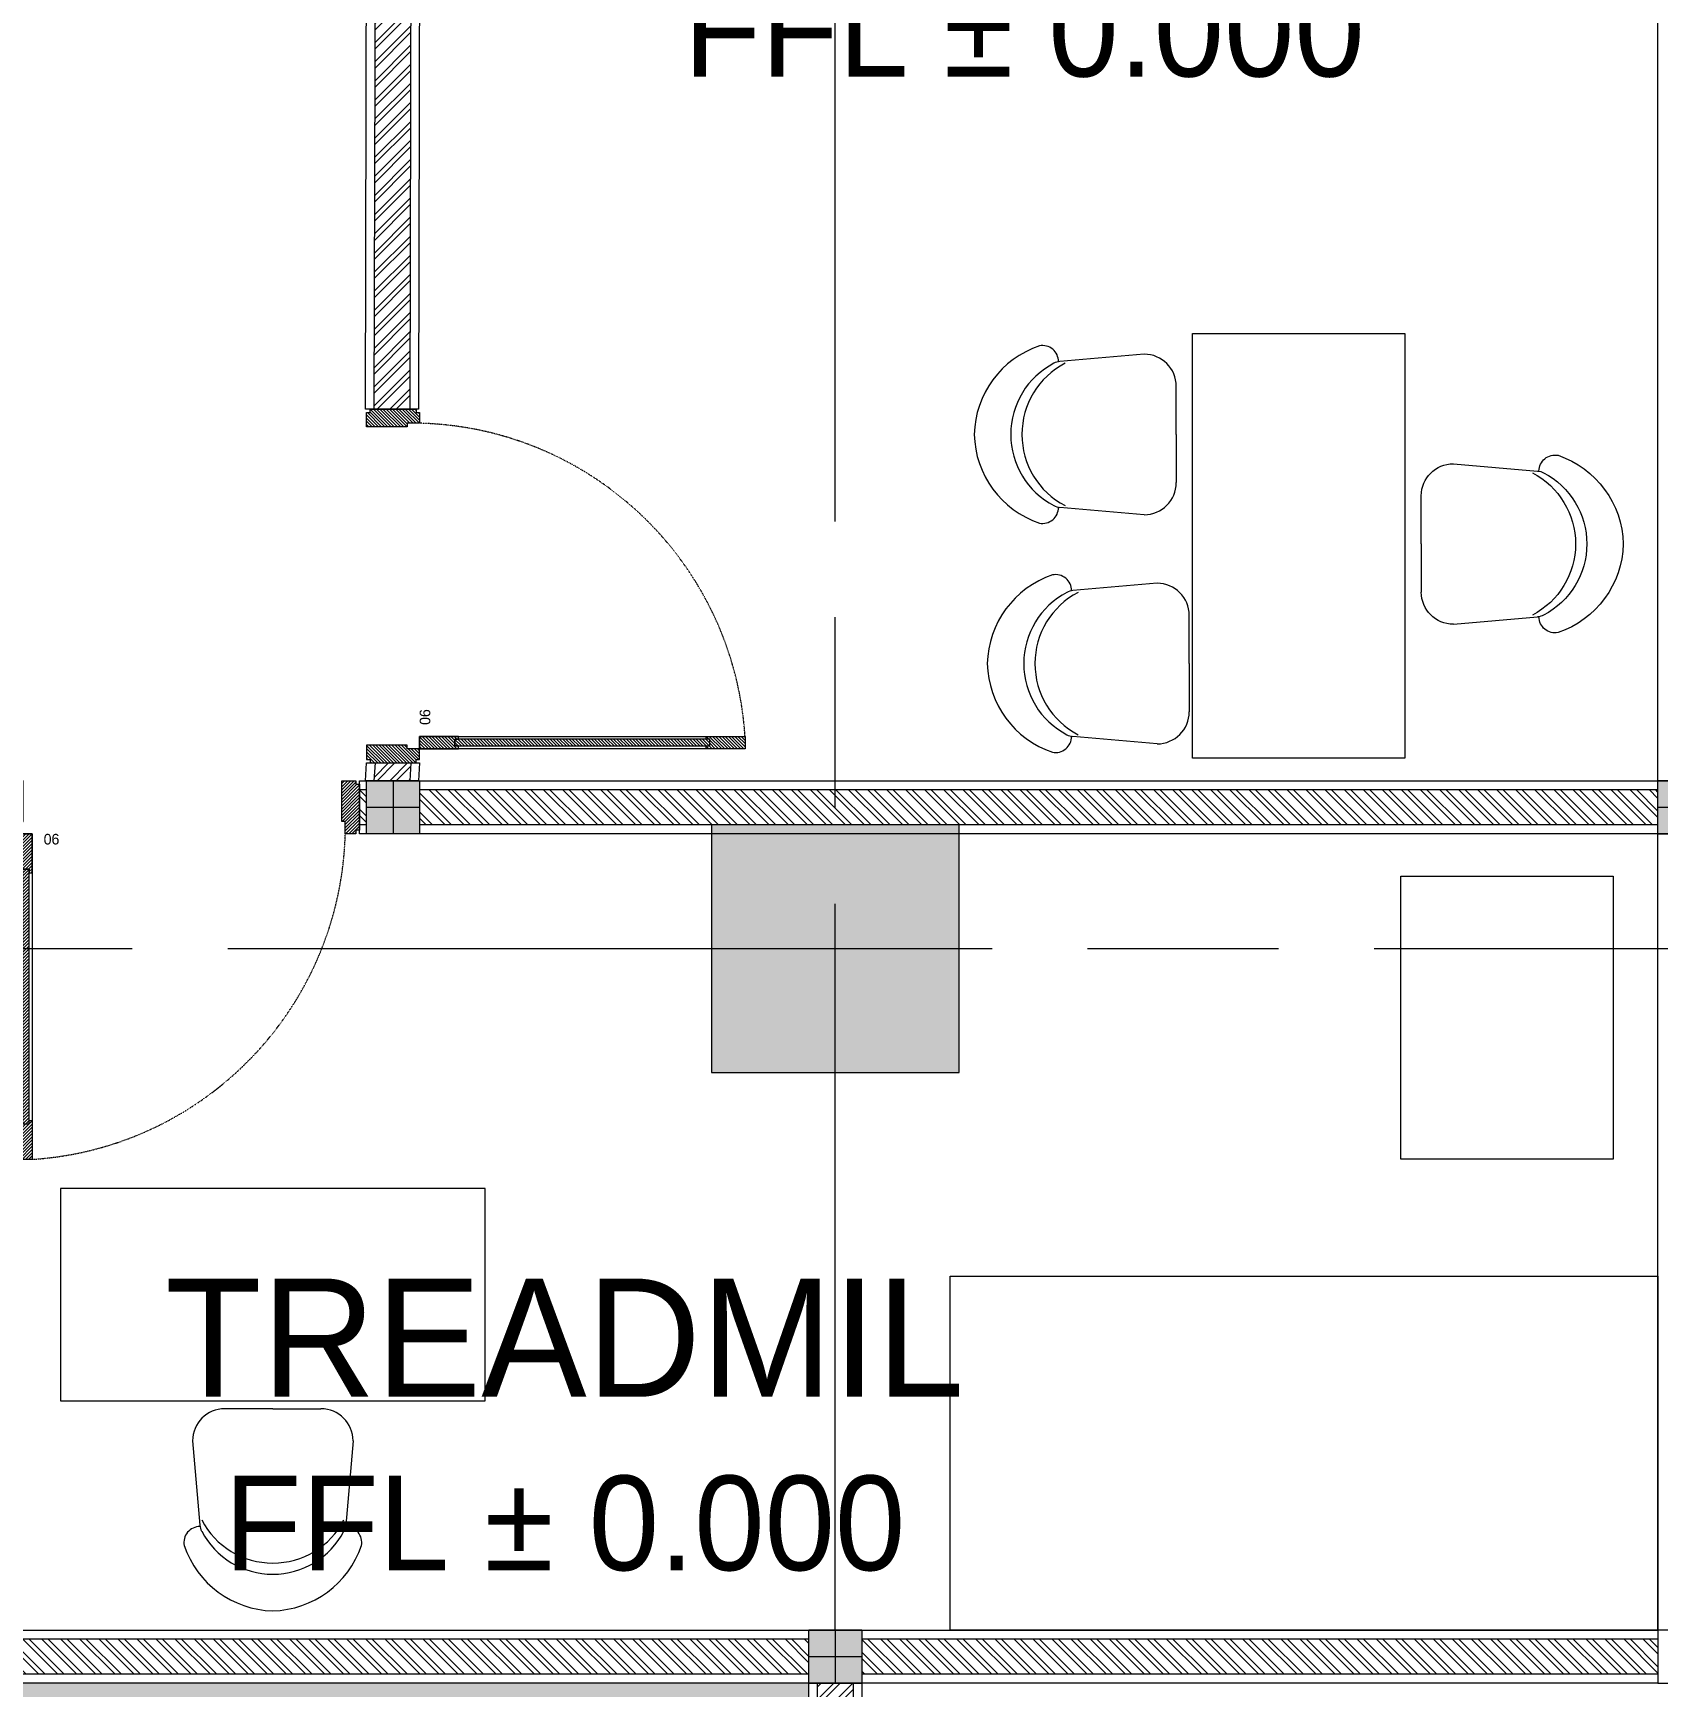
# Model space of a CAD drawing. Header units: millimetres. Extents: x -280308 to 6402717, y -14 to 2073074.
# Drawn here: x 29347 to 33939, y 748988 to 753661 of the extents above; entities that cross this region are included whole.
import ezdxf
from ezdxf.enums import TextEntityAlignment as Align

# ---------------------------------------------------------------- set-up
doc = ezdxf.new("R2010")
doc.units = ezdxf.units.MM
doc.linetypes.add('ACAD_ISO03W100', pattern=[30, 12, -18])
doc.linetypes.add('ACAD_ISO08W100', pattern=[36, 24, -3, 6, -3])
doc.layers.get('0').update_dxf_attribs({"lineweight": 0})
for name, color, linetype, lineweight in [('_Door & Window', 1, 'Continuous', 0), ('A-ALINE-1', 91, 'Continuous', 20), ('A-ALINE-3', 111, 'Continuous', 15), ('A-ALINE-6', 117, 'Continuous', 9), ('A-ANNOTATION', 144, 'Continuous', 0), ('A-Furn', 250, 'Continuous', 0), ('A-FURN-EQPM', 177, 'Continuous', 0), ('ARSIR', 251, 'Continuous', 0), ('Struktur', 80, 'Continuous', 20)]:
    doc.layers.add(name, color=color, linetype=linetype, lineweight=lineweight)
doc.layers.add('A-FILL-1', color=7, linetype='Continuous', lineweight=0, true_color=0x454545)
doc.layers.add('A-TEXT', color=254, linetype='Continuous')
doc.layers.add('FURNITURE', color=26, linetype='Continuous')
doc.styles.add('Annotative', font='arial.ttf', dxfattribs={"height": 1.25})
doc.styles.add('CENTURY', font='GOTHIC.TTF')
doc.styles.get("Standard").update_dxf_attribs({"font": 'arial.ttf'})
pattern_1 = [(135, (51.1804, 3e-10), (-4.490128, -4.490128), [])]

# ---------------------------------------------------------------- blocks, each defined once
blk = doc.blocks.new('*U552')
at = {"layer": 'A-ANNOTATION', "linetype": 'ACAD_ISO08W100', "ltscale": 0.25}
blk.add_lwpolyline([(0, -5), (0, -90.561)], dxfattribs=at)
at = {"layer": 'A-TEXT'}
blk.add_attdef('N', text='', height=0.9, dxfattribs=at).set_placement((0, 2.75), align=Align.MIDDLE_CENTER)
blk = doc.blocks.new('*U539')
at = {"layer": 'A-ANNOTATION', "linetype": 'ACAD_ISO08W100', "ltscale": 0.25}
blk.add_lwpolyline([(0, -7.641), (0, -228.348)], dxfattribs=at)
at = {"layer": 'A-TEXT'}
blk.add_attdef('N', text='', height=0.9, dxfattribs=at).set_placement((0, 2.75), align=Align.MIDDLE_CENTER)
blk = doc.blocks.new('A$Cf37525da')
at = {"color": 124, "xscale": -360.0000000000001, "yscale": 360.0000000000001, "zscale": 360.0000000000001}
for name, p, rotation in [('*U552', (-14750, -25932.8), 180), ('*U539', (4643.8, -5900), 270)]:
    blk.add_blockref(name, p, dxfattribs=dict(at, rotation=rotation))
blk = doc.blocks.new('A$Ccc440957')
at = {"layer": 'FURNITURE', "color": 0, "linetype": 'ByBlock', "lineweight": -2}
for p, q in [((-44.9, 189), (-243.3, 171.7)), ((30.7, 0), (30.7, 113.4)), ((30.7, 0), (30.7, -113.4)), ((-44.9, -189), (-243.3, -171.7))]:
    blk.add_line(p, q, dxfattribs=at)
for centre, radius, start, end in [((-218.8, -5.7), 226.4, 108.7288, 178.5583), ((-284.3, 171.6), 37.8, 0, 100.971), ((-170.1, 0), 189, 117.5453, 180), ((-143.7, 0), 189, 117.5453, 180), ((-240, 134.1), 37.8, 94.9782, 117.5453), ((-44.9, 113.4), 75.6, 0, 90), ((-218.8, 5.7), 226.4, 181.4417, 251.2712), ((-170.1, 0), 189, 180, 242.4547), ((-143.7, 0), 189, 180, 242.4547), ((-44.9, -113.4), 75.6, 270, 0), ((-284.3, -171.6), 37.8, 259.029, 0), ((-240, -134.1), 37.8, 242.4547, 265.0218)]:
    blk.add_arc(centre, radius, start, end, dxfattribs=at)
blk = doc.blocks.new('A$Ce288bb9c')
at = {"color": 0, "linetype": 'ByBlock', "lineweight": -2, "ltscale": 0.25}
blk.add_lwpolyline([(36034.8, -4086.7), (36634.8, -4086.7), (36634.8, -5286.7), (36034.8, -5286.7)], close=True, dxfattribs=at)
at = {"ltscale": 0.25}
blk.add_lwpolyline([(35350, -6750), (37350, -6750), (37350, -7750), (35350, -7750)], close=True, dxfattribs=at)
at = {"layer": 'A-Furn', "color": 0, "linetype": 'ByBlock', "lineweight": -2, "ltscale": 0.25}
for points in [[(36034.8, -4086.7), (36634.8, -4086.7), (36634.8, -5286.7), (36034.8, -5286.7)], [(36623.2, -5619.4), (37223.2, -5619.4), (37223.2, -6419.4), (36623.2, -6419.4)], [(34035.2, -6502.4), (32835.2, -6502.4), (32835.2, -7102.4), (34035.2, -7102.4)]]:
    blk.add_lwpolyline(points, close=True, dxfattribs=at)
at = {"layer": 'A-Furn', "color": 0, "linetype": 'ByBlock', "lineweight": -2, "ltscale": 0.25, "yscale": 1.2, "zscale": 1.2}
for p, xscale in [((35951.7, -4371.7), 1.2), ((35951.7, -4371.7), 1.2), ((36718, -4681.1), -1.2), ((36718, -4681.1), -1.2), ((35988.5, -5019.1), 1.2), ((35988.5, -5019.1), 1.2)]:
    blk.add_blockref('A$Ccc440957', p, dxfattribs=dict(at, xscale=xscale))
at = {"layer": 'A-Furn', "color": 0, "linetype": 'ByBlock', "lineweight": -2, "ltscale": 0.25, "xscale": 1.200000000000007, "yscale": 1.200000000000007, "zscale": 1.200000000000007, "rotation": 90}
blk.add_blockref('A$Ccc440957', (33435.2, -7161.6), dxfattribs=at)
blk = doc.blocks.new('A$Ccf87384a')
blk.add_wipeout([(-75, 75), (75, 75), (75, -75), (-75, -75)])
blk.add_wipeout([(-75, -75), (-75, 75), (75, 75), (75, -75)])
at = {"layer": 'A-FILL-1', "ltscale": 0.25}
h = blk.add_hatch(color=256, dxfattribs=at)
h.dxf.hatch_style = 1
h.paths.add_polyline_path([(-75, -75), (-75, 75), (75, 75), (75, -75)])
at = {"layer": 'A-ALINE-1'}
blk.add_lwpolyline([(-75, -75), (-75, 75), (75, 75), (75, -75)], close=True, dxfattribs=at)
at = {"layer": 'A-FILL-1', "ltscale": 0.25}
for p, q in [((0, 75), (0, -75)), ((-75, 0), (75, 0))]:
    blk.add_line(p, q, dxfattribs=at)
blk = doc.blocks.new('P180')
at = {"layer": 'A-Furn'}
h = blk.add_hatch(dxfattribs=at)
h.set_pattern_fill('ANSI31', color=256, scale=2, angle=450, style=0)
h.paths.add_polyline_path([(-30765.8, -2658.3), (-30755.8, -2658.3), (-30755.8, -2648.3), (-30625.8, -2648.3), (-30625.8, -2658.3), (-30615.8, -2658.3), (-30615.8, -2688.3), (-30650.8, -2688.3), (-30650.8, -2698.3), (-30765.8, -2698.3)])
h = blk.add_hatch(dxfattribs=at)
h.set_pattern_fill('ANSI31', color=256, scale=2, angle=450, style=0)
h.paths.add_polyline_path([(-30765.8, -3638.3), (-30755.8, -3638.3), (-30755.8, -3648.3), (-30625.8, -3648.3), (-30625.8, -3638.3), (-30615.8, -3638.3), (-30615.8, -3608.3), (-30650.8, -3608.3), (-30650.8, -3598.3), (-30765.8, -3598.3)])
h = blk.add_hatch(dxfattribs=at)
h.set_pattern_fill('ANSI31', color=256, scale=2, angle=450, style=0)
h.set_pattern_definition([(135, (51.1804, -604.547), (-4.490128, -4.490128), [])])
h.paths.add_polyline_path([(-30615.8, -3608.3), (-30505.8, -3608.3), (-30505.8, -3600.3), (-30515.8, -3600.3), (-30515.8, -3581.3), (-30505.8, -3581.3), (-30505.8, -3573.3), (-30615.8, -3573.3)])
h = blk.add_hatch(dxfattribs=at)
h.set_pattern_fill('ANSI31', color=256, scale=2, angle=450, style=0)
h.set_pattern_definition(pattern_1)
h.paths.add_polyline_path([(-29795.8, -3600.3), (-29795.8, -3581.3), (-30515.8, -3581.3), (-30515.8, -3600.3)])
h = blk.add_hatch(dxfattribs=at)
h.set_pattern_fill('ANSI31', color=256, scale=2, angle=450, style=0)
h.set_pattern_definition(pattern_1)
h.paths.add_polyline_path([(-29695.8, -3608.3), (-29805.8, -3608.3), (-29805.8, -3600.3), (-29795.8, -3600.3), (-29795.8, -3581.3), (-29805.8, -3581.3), (-29805.8, -3573.3), (-29695.8, -3573.3)])
at = {"layer": '_Door & Window'}
for points in [[(-30765.8, -2658.3), (-30755.8, -2658.3), (-30755.8, -2648.3), (-30625.8, -2648.3), (-30625.8, -2658.3), (-30615.8, -2658.3), (-30615.8, -2688.3), (-30650.8, -2688.3), (-30650.8, -2698.3), (-30765.8, -2698.3), (-30765.8, -2658.3)], [(-30765.8, -3638.3), (-30755.8, -3638.3), (-30755.8, -3648.3), (-30625.8, -3648.3), (-30625.8, -3638.3), (-30615.8, -3638.3), (-30615.8, -3608.3), (-30650.8, -3608.3), (-30650.8, -3598.3), (-30765.8, -3598.3), (-30765.8, -3638.3)], [(-30615.8, -3608.3), (-30505.8, -3608.3), (-30505.8, -3600.3), (-30515.8, -3600.3), (-30515.8, -3581.3), (-30505.8, -3581.3), (-30505.8, -3573.3), (-30615.8, -3573.3), (-30615.8, -3608.3)], [(-29695.8, -3608.3), (-29805.8, -3608.3), (-29805.8, -3600.3), (-29795.8, -3600.3), (-29795.8, -3581.3), (-29805.8, -3581.3), (-29805.8, -3573.3), (-29695.8, -3573.3), (-29695.8, -3608.3)]]:
    blk.add_lwpolyline(points, dxfattribs=at)
blk.add_lwpolyline([(-30615.8, -3608.3), (-30615.8, -3573.3), (-29695.8, -3573.3), (-29695.8, -3608.3)], close=True, dxfattribs=at)
at = {"layer": '_Door & Window', "linetype": 'ACAD_ISO03W100', "ltscale": 0.02}
blk.add_arc((-30640.5, -3634.6), 946.6, 3.7152, 88.5077, dxfattribs=at)
at = {"layer": 'A-Furn'}
blk.add_lwpolyline([(-29795.8, -3600.3), (-29795.8, -3581.3), (-30515.8, -3581.3), (-30515.8, -3600.3)], close=True, dxfattribs=at)
at = {"layer": 'Defpoints', "ltscale": 0.25, "insert": (-30585.6, -3496.2), "char_height": 30, "attachment_point": 1, "rotation": 270, "style": 'CENTURY'}
blk.add_mtext_dynamic_manual_height_columns('90', width=78.467, gutter_width=750, heights=[0], dxfattribs=at)
blk = doc.blocks.new('A$C7136d0a8')
at = {"layer": 'A-FILL-1', "ltscale": 0.25}
h = blk.add_hatch(dxfattribs=at)
h.set_pattern_fill('ANSI32', color=256, scale=4, angle=900)
h.set_pattern_definition([(225, (161445.378, -53868.278), (26.940768, -26.940768), []), (225, (161427.417, -53868.278), (26.940768, -26.940768), [])])
h.paths.add_polyline_path([(56764.3, -19832.6), (56767.2, -18532.7), (56867.2, -18532.7), (56864.3, -19832.6)])
h = blk.add_hatch(dxfattribs=at)
h.set_pattern_fill('ANSI32', color=256, scale=4, angle=990)
h.set_pattern_definition([(315, (92977.79, 83670.53), (26.940768, 26.940768), []), (315, (92977.79, 83652.57), (26.940768, 26.940768), [])])
h.paths.add_polyline_path([(60392.2, -21007.7), (56722.2, -21007.6), (56722.2, -20907.6), (60392.2, -20907.7)])
h = blk.add_hatch(dxfattribs=at)
h.set_pattern_fill('ANSI32', color=256, scale=4, angle=990)
h.set_pattern_definition([(315, (91882.79, 81270.53), (26.940768, 26.940768), []), (315, (91882.79, 81252.57), (26.940768, 26.940768), [])])
h.paths.add_polyline_path([(57992.2, -23407.7), (57992.2, -23307.7), (55722.2, -23307.7), (55722.2, -23407.7)])
h.paths.add_polyline_path([(58142.2, -23307.7), (58142.2, -23407.7), (60392.2, -23407.7), (60392.2, -23307.7)])
h = blk.add_hatch(dxfattribs=at)
h.set_pattern_fill('ANSI32', color=256, scale=4, angle=900)
h.set_pattern_definition([(225, (162695.378, -58981.9), (26.940768, -26.940768), []), (225, (162677.417, -58981.9), (26.940768, -26.940768), [])])
h.paths.add_polyline_path([(58017.2, -27082.7), (58017.2, -23432.7), (58117.2, -23432.7), (58117.2, -27082.7)])
at = {"color": 1, "ltscale": 0.25}
for points in [[(60392.2, -21032.7), (60542.2, -21032.7), (60542.2, -20882.7), (60392.2, -20882.7)], [(57992.2, -23432.7), (58142.2, -23432.7), (58142.2, -23282.7), (57992.2, -23282.7)], [(60392.2, -23432.7), (60542.2, -23432.7), (60542.2, -23282.7), (60392.2, -23282.7)]]:
    blk.add_lwpolyline(points, close=True, dxfattribs=at)
at = {"layer": 'A-ALINE-3', "linetype": 'Continuous'}
for points in [[(56764.3, -19832.6), (56767.2, -18532.7), (56867.2, -18532.7), (56864.3, -19832.6)], [(60392.2, -21007.7), (56722.2, -21007.6), (56722.2, -20907.6), (60392.2, -20907.7)], [(58017.2, -27082.7), (58017.2, -23432.7), (58117.2, -23432.7), (58117.2, -27082.7)]]:
    blk.add_lwpolyline(points, close=True, dxfattribs=at)
for points in [[(57992.2, -23407.7), (55722.2, -23407.7), (55722.2, -23307.7), (57992.2, -23307.7)], [(58142.2, -23307.7), (60392.2, -23307.7), (60392.2, -23407.7), (58142.2, -23407.7)]]:
    blk.add_lwpolyline(points, dxfattribs=at)
at = {"layer": 'A-ALINE-6'}
for points in [[(60392.2, -20882.7), (60392.2, -15532.7), (60542.2, -15532.7), (60542.2, -20882.7)], [(56739.3, -19832.6), (56742.2, -18532.7), (56892.2, -18532.7), (56889.3, -19832.6)], [(60392.2, -21032.7), (56722.2, -21032.6), (56722.2, -20882.6), (60392.2, -20882.7)], [(60392.2, -23282.7), (60392.2, -21032.7), (60542.2, -21032.7), (60542.2, -23282.7)], [(57992.2, -27082.7), (57992.2, -23432.7), (58142.2, -23432.7), (58142.2, -27082.7)]]:
    blk.add_lwpolyline(points, close=True, dxfattribs=at)
for points in [[(57992.2, -23432.7), (55722.2, -23432.7), (55722.2, -23282.7), (57992.2, -23282.7)], [(58142.2, -23282.7), (60392.2, -23282.7), (60392.2, -23432.7), (58142.2, -23432.7)]]:
    blk.add_lwpolyline(points, dxfattribs=at)
blk.add_blockref('P180', (87508, -17184.3))
at = {"rotation": 270}
blk.add_blockref('P180', (59370.5, -51648.5), dxfattribs=at)
at = {"ltscale": 0.25}
for p in [(56817.2, -20957.7), (60467.2, -20957.7), (58067.2, -23357.7)]:
    blk.add_blockref('A$Ccf87384a', p, dxfattribs=at)
at = {"layer": 'A-FILL-1', "ltscale": 0.25}
h = blk.add_hatch(dxfattribs=at)
h.set_pattern_fill('ANSI32', color=256, scale=4, angle=900)
h.set_pattern_definition([(225, (161445.374, -54918.278), (26.940768, -26.940768), []), (225, (161427.413, -54918.278), (26.940768, -26.940768), [])])
h.paths.add_polyline_path([(56764.3, -20882.6), (56767.2, -20832.6), (56867.2, -20832.6), (56864.3, -20882.6)])
at = {"layer": 'ARSIR', "ltscale": 0.25}
h = blk.add_hatch(dxfattribs=at)
h.set_pattern_fill('GRASS', color=256, scale=5)
h.set_pattern_definition([(90, (50509.295, -365730.92), (-89.802561, 89.802561), [23.8125, -155.792622]), (45, (50509.3, -365730.92), (-89.80256, 89.80256), [23.8125, -103.1875]), (135, (50509.3, -365730.92), (-89.80256, -89.80256), [23.8125, -103.1875])])
h.paths.add_polyline_path([(36067.2, -26082.7), (36067.2, -24432.7), (39717.2, -24432.7), (39717.2, -26082.7)])
h.paths.add_polyline_path([(52417.2, -26082.7), (52417.2, -24432.7), (56067.2, -24432.7), (56067.2, -26082.7)])
h.paths.add_polyline_path([(48067.2, -26082.7), (48067.2, -24432.7), (51717.2, -24432.7), (51717.2, -26082.7)])
h.paths.add_polyline_path([(40417.2, -26082.7), (40417.2, -24432.7), (44067.2, -24432.7), (44067.2, -26082.7)])
h.paths.add_polyline_path([(35067.2, -23432.7), (57992.2, -23432.7), (57992.2, -27082.7), (35067.2, -27082.7)])
at = {"layer": 'A-ALINE-3', "linetype": 'Continuous'}
blk.add_lwpolyline([(56764.3, -20882.6), (56767.2, -20832.6), (56867.2, -20832.6), (56864.3, -20882.6)], close=True, dxfattribs=at)
at = {"layer": 'A-ALINE-6'}
blk.add_lwpolyline([(56739.3, -20882.6), (56742.2, -20832.6), (56892.2, -20832.6), (56889.3, -20882.6)], close=True, dxfattribs=at)
blk = doc.blocks.new('A$Cbf319c8c')
at = {"layer": 'ARSIR', "linetype": 'ByBlock', "lineweight": -2, "ltscale": 0.25}
h = blk.add_hatch(color=256, dxfattribs=at)
h.dxf.hatch_style = 1
h.paths.add_polyline_path([(30150, 3800), (30550, 3800), (30550, 4400), (30150, 4400)])
h.paths.add_polyline_path([(30100, 1900), (30600, 1900), (30600, 2400), (30100, 2400)])
h.paths.add_polyline_path([(44850, 1900), (45350, 1900), (45350, 2400), (44850, 2400)])
h.paths.add_polyline_path([(39100, 1900), (39600, 1900), (39600, 2400), (39100, 2400)])
h.paths.add_polyline_path([(53775, 20275), (54425, 20275), (54425, 19625), (53775, 19625)])
h.paths.add_polyline_path([(53775, 25), (54425, 25), (54425, 675), (53775, 675)])
h.paths.add_polyline_path([(49775, 20275), (50425, 20275), (50425, 19625), (49775, 19625)])
h.paths.add_polyline_path([(49775, 25), (50425, 25), (50425, 675), (49775, 675)])
h.paths.add_polyline_path([(44775, 20275), (45425, 20275), (45425, 19625), (44775, 19625)])
h.paths.add_polyline_path([(44775, 25), (45425, 25), (45425, 675), (44775, 675)])
h.paths.add_polyline_path([(39025, 20275), (39675, 20275), (39675, 19625), (39025, 19625)])
h.paths.add_polyline_path([(39025, 25), (39675, 25), (39675, 675), (39025, 675)])
h.paths.add_polyline_path([(33025, 20275), (33675, 20275), (33675, 19625), (33025, 19625)])
h.paths.add_polyline_path([(33025, 25), (33675, 25), (33675, 675), (33025, 675)])
h.paths.add_polyline_path([(27025, 20275), (27675, 20275), (27675, 19625), (27025, 19625)])
h.paths.add_polyline_path([(27025, 25), (27675, 25), (27675, 675), (27025, 675)])
h.paths.add_polyline_path([(21025, 20275), (21675, 20275), (21675, 19625), (21025, 19625)])
h.paths.add_polyline_path([(21025, 25), (21675, 25), (21675, 675), (21025, 675)])
h.paths.add_polyline_path([(15025, 20275), (15675, 20275), (15675, 19625), (15025, 19625)])
h.paths.add_polyline_path([(15025, 25), (15675, 25), (15675, 675), (15025, 675)])
h.paths.add_polyline_path([(27150, 3950), (27550, 3950), (27550, 4450), (27150, 4450)])
h.paths.add_polyline_path([(4025, 19625), (4675, 19625), (4675, 20275), (4025, 20275)])
h.paths.add_polyline_path([(9025, 19625), (9675, 19625), (9675, 20275), (9025, 20275)])
h.paths.add_polyline_path([(0, 19600), (700, 19600), (700, 20300), (0, 20300)])
h.paths.add_polyline_path([(4025, 25), (4675, 25), (4675, 675), (4025, 675)])
h.paths.add_polyline_path([(9025, 25), (9675, 25), (9675, 675), (9025, 675)])
h.paths.add_polyline_path([(0, 0), (700, 0), (700, 700), (0, 700)])
h.paths.add_polyline_path([(4025, 5925), (4675, 5925), (4675, 6575), (4025, 6575)])
h.paths.add_polyline_path([(9025, 5925), (9675, 5925), (9675, 6575), (9025, 6575)])
h.paths.add_polyline_path([(53750, 13700), (54450, 13700), (54450, 14400), (53750, 14400)])
h.paths.add_polyline_path([(53750, 5900), (54450, 5900), (54450, 6600), (53750, 6600)])
h.paths.add_polyline_path([(49750, 13700), (50450, 13700), (50450, 14400), (49750, 14400)])
h.paths.add_polyline_path([(49750, 5900), (50450, 5900), (50450, 6600), (49750, 6600)])
h.paths.add_polyline_path([(44750, 13700), (45450, 13700), (45450, 14400), (44750, 14400)])
h.paths.add_polyline_path([(44750, 5900), (45450, 5900), (45450, 6600), (44750, 6600)])
h.paths.add_polyline_path([(39000, 13700), (39700, 13700), (39700, 14400), (39000, 14400)])
h.paths.add_polyline_path([(39000, 5900), (39700, 5900), (39700, 6600), (39000, 6600)])
h.paths.add_polyline_path([(33000, 13700), (33700, 13700), (33700, 14400), (33000, 14400)])
h.paths.add_polyline_path([(33000, 5900), (33700, 5900), (33700, 6600), (33000, 6600)])
h.paths.add_polyline_path([(27000, 13700), (27700, 13700), (27700, 14400), (27000, 14400)])
h.paths.add_polyline_path([(27000, 5900), (27700, 5900), (27700, 6600), (27000, 6600)])
h.paths.add_polyline_path([(21000, 13700), (21700, 13700), (21700, 14400), (21000, 14400)])
h.paths.add_polyline_path([(21000, 5900), (21700, 5900), (21700, 6600), (21000, 6600)])
h.paths.add_polyline_path([(4000, 13700), (4700, 13700), (4700, 14400), (4000, 14400)])
h.paths.add_polyline_path([(0, 13700), (700, 13700), (700, 14400), (0, 14400)])
h.paths.add_polyline_path([(0, 5900), (700, 5900), (700, 6600), (0, 6600)])
h.paths.add_polyline_path([(9000, 13700), (9700, 13700), (9700, 14400), (9000, 14400)])
h.paths.add_polyline_path([(15000, 13700), (15700, 13700), (15700, 14400), (15000, 14400)])
h.paths.add_polyline_path([(15000, 5900), (15700, 5900), (15700, 6600), (15000, 6600)])
at = {"layer": 'Struktur', "color": 0, "linetype": 'ByBlock', "lineweight": -2, "ltscale": 0.25}
blk.add_lwpolyline([(39000, 13700), (39700, 13700), (39700, 14400), (39000, 14400)], close=True, dxfattribs=at)

msp = doc.modelspace()

# ---------------------------------------------------------------- block references
at = {"ltscale": 0.25}
msp.add_blockref('A$Cf37525da', (46364.4, 756973.7), dxfattribs=at)
at = {"layer": 'A-FURN-EQPM', "ltscale": 0.25}
msp.add_blockref('A$Ce288bb9c', (-3410.6, 756898.7), dxfattribs=at)

# ---------------------------------------------------------------- texts
at = {"layer": 'A-TEXT', "ltscale": 0.25, "char_height": 267.3, "attachment_point": 1, "style": 'Annotative'}
for s, insert in [('\\pxqc;{\\fCentury Gothic|b0|i0|c0|p34;\\H1.25x;POLI \\PJANTUNG\\P\\H0.8x;FFL %%P 0.000}', (30286, 754919.7)), ('\\pxqc;{\\fCentury Gothic|b0|i0|c0|p34;\\H1.25x;TREADMIL\\P\\H0.8x;FFL %%P 0.000}', (28987.2, 750141.9))]:
    msp.add_mtext_dynamic_manual_height_columns(s, width=3725.027, gutter_width=1670.6, heights=[0], dxfattribs=dict(at, insert=insert))

# ---------------------------------------------------------------- next in the draw order: block references
at = {"ltscale": 0.25}
msp.add_blockref('A$C7136d0a8', (-26452.8, 772431.3), dxfattribs=at)

# ---------------------------------------------------------------- next in the draw order: block references
msp.add_blockref('A$Cbf319c8c', (-7735.6, 737023.7), dxfattribs=at)

doc.saveas('drawing.dxf')
